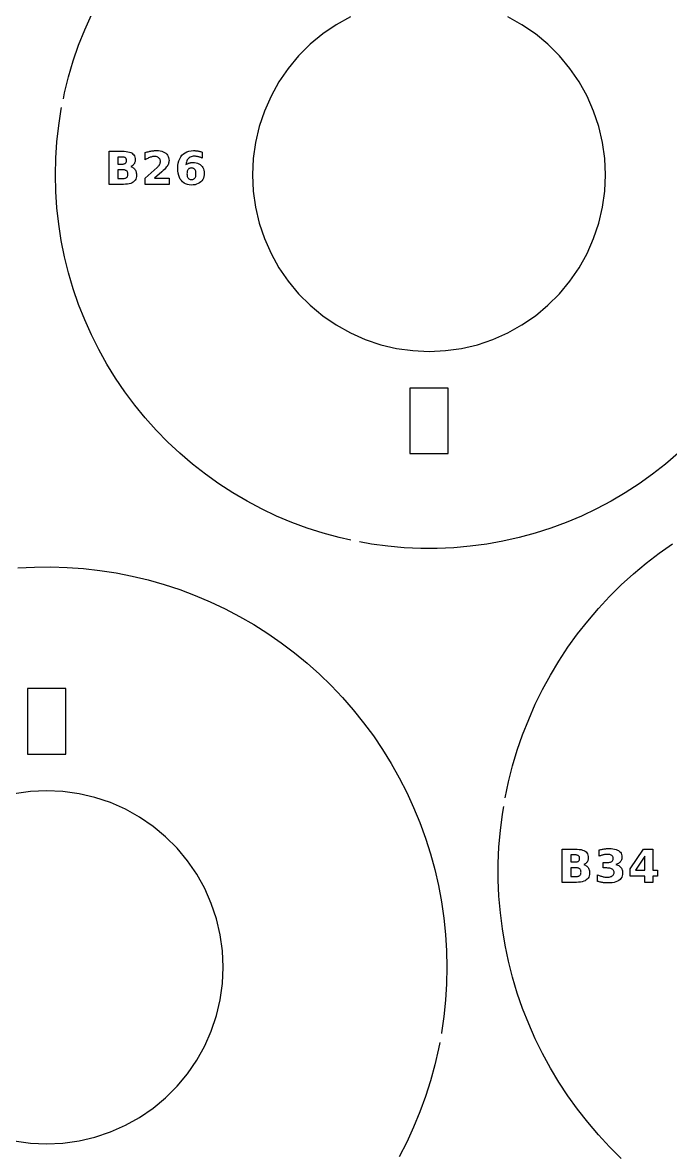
# Model space of a CAD drawing. Header units: millimetres. Extents: x 5 to 293, y 8 to 291.
# Drawn here: x 198.2 to 245.7, y 80.4 to 163.1 of the extents above; entities that cross this region are included whole.
import ezdxf

# ---------------------------------------------------------------- set-up
doc = ezdxf.new("R2010")
doc.units = ezdxf.units.MM
doc.layers.add('CUT', color=1, linetype='CONTINUOUS')
doc.layers.add('ENGRAVE', color=5, linetype='CONTINUOUS')

msp = doc.modelspace()

# ---------------------------------------------------------------- linework, layer by layer
at = {"layer": 'CUT', "color": 1}
for points in [[(201.2232, 157.5704), (201.3105, 158.003), (201.6022, 159.1777), (201.9455, 160.3383), (202.3398, 161.4827), (202.7844, 162.6084), (203.2783, 163.7134)], [(222.2389, 163.5699), (221.1959, 162.989), (220.211, 162.3143), (219.2925, 161.5516), (218.4484, 160.7075), (217.6857, 159.789), (217.011, 158.8041), (216.4301, 157.7611), (215.9479, 156.669), (215.5685, 155.5371), (215.2952, 154.3749), (215.1302, 153.1926), (215.0751, 152), (215.1302, 150.8074), (215.2952, 149.6251), (215.5685, 148.4629), (215.9479, 147.331), (216.4301, 146.2389), (217.011, 145.1959), (217.6857, 144.211), (218.4484, 143.2925), (219.2925, 142.4484), (220.211, 141.6857), (221.1959, 141.011), (222.2389, 140.4301), (223.331, 139.9479), (224.4629, 139.5685), (225.6251, 139.2952), (226.8074, 139.1302), (228, 139.0751), (229.1926, 139.1302), (230.3749, 139.2952), (231.5371, 139.5685), (232.669, 139.9479), (233.7611, 140.4301), (234.8041, 141.011), (235.789, 141.6857), (236.7075, 142.4484), (237.5516, 143.2925), (238.3143, 144.211), (238.989, 145.1959), (239.5699, 146.2389), (240.0521, 147.331), (240.4315, 148.4629), (240.7048, 149.6251), (240.8698, 150.8074), (240.9249, 152), (240.8698, 153.1926), (240.7048, 154.3749), (240.7048, 154.3749), (240.4315, 155.5371), (240.0521, 156.669), (239.5699, 157.7611), (238.989, 158.8041), (238.3143, 159.789), (237.5516, 160.7075), (236.7075, 161.5516), (235.789, 162.3143), (234.8041, 162.989), (233.7611, 163.5699)], [(222.2655, 125.257), (221.408, 125.4498), (220.2401, 125.7674), (219.0873, 126.1363), (217.952, 126.5559), (216.8364, 127.0252), (215.7426, 127.5435), (214.6728, 128.1096), (213.6291, 128.7225), (212.6135, 129.381), (211.628, 130.0837), (210.6746, 130.8293), (209.7551, 131.6164), (208.8714, 132.4434), (208.025, 133.3087), (207.2178, 134.2105), (206.4512, 135.1472), (205.7269, 136.1169), (205.0461, 137.1176), (204.4103, 138.1475), (203.8206, 139.2045), (203.2783, 140.2866), (202.7844, 141.3916), (202.3398, 142.5173), (201.9455, 143.6617), (201.6022, 144.8223), (201.3105, 145.997), (201.0711, 147.1834), (200.8844, 148.3793), (200.7508, 149.5823), (200.6705, 150.7899), (200.6437, 152), (200.6705, 153.2101), (200.7508, 154.4177), (200.8844, 155.6207), (201.0711, 156.8166), (201.0946, 156.9333)], [(246.2449, 131.6164), (245.3254, 130.8293), (244.372, 130.0837), (243.3865, 129.381), (242.3709, 128.7225), (241.3272, 128.1096), (240.2574, 127.5435), (239.1636, 127.0252), (238.048, 126.5559), (236.9127, 126.1363), (235.7599, 125.7674), (234.592, 125.4498), (233.4111, 125.1842), (232.2197, 124.9711), (231.02, 124.8109), (229.8143, 124.704), (228.6052, 124.6504), (227.3948, 124.6504), (226.1857, 124.704), (224.98, 124.8109), (223.7803, 124.9711), (222.9024, 125.1282)], [(233.573, 106.4024), (233.8183, 107.5646), (234.1158, 108.7312), (234.4616, 109.8845), (234.855, 111.0223), (235.2954, 112.1429), (235.782, 113.2441), (236.3141, 114.3241), (236.8906, 115.3811), (237.5105, 116.4131), (238.1729, 117.4185), (238.8765, 118.3955), (239.6201, 119.3423), (240.4025, 120.2574), (241.2223, 121.1392), (242.078, 121.9861), (242.9683, 122.7966), (243.8915, 123.5695), (244.846, 124.3032), (245.8302, 124.9966)], [(197.8954, 123.2337), (199.0974, 123.2955), (200.3009, 123.3078), (201.5039, 123.2708), (202.7043, 123.1844), (203.9002, 123.0487), (205.0895, 122.8641), (206.2702, 122.6308), (207.4404, 122.3493), (208.598, 122.0199), (209.7411, 121.6433), (210.8678, 121.2201), (211.9762, 120.7509), (213.0643, 120.2367), (214.1305, 119.6782), (215.1728, 119.0764), (216.1895, 118.4324), (217.1789, 117.7471), (218.1394, 117.0218), (219.0692, 116.2577), (219.9669, 115.456), (220.831, 114.6182), (221.6599, 113.7456), (222.4523, 112.8397), (223.2068, 111.902), (223.9222, 110.9342), (224.5973, 109.9378), (225.2309, 108.9145), (225.8219, 107.8661), (226.3694, 106.7943), (226.8725, 105.7009), (227.3302, 104.5878), (227.7418, 103.4568), (228.1067, 102.3099), (228.4242, 101.149), (228.6937, 99.976), (228.9148, 98.7929), (229.0872, 97.6018), (229.2106, 96.4046), (229.2847, 95.2033), (229.3094, 94), (229.2847, 92.7967), (229.2106, 91.5954), (229.0872, 90.3982), (228.9148, 89.2071), (228.9024, 89.1403)], [(197.6251, 81.2952), (198.8074, 81.1302), (200, 81.0751), (201.1926, 81.1302), (202.3749, 81.2952), (203.5371, 81.5685), (204.669, 81.9479), (205.7611, 82.4301), (206.8041, 83.011), (207.789, 83.6857), (208.7075, 84.4484), (209.5516, 85.2925), (210.3143, 86.211), (210.989, 87.1959), (211.5699, 88.2389), (212.0521, 89.331), (212.4315, 90.4629), (212.7048, 91.6251), (212.8698, 92.8074), (212.9249, 94), (212.8698, 95.1926), (212.7048, 96.3749), (212.7048, 96.3749), (212.4315, 97.5371), (212.0521, 98.669), (211.5699, 99.7611), (210.989, 100.8041), (210.3143, 101.789), (209.5516, 102.7075), (208.7075, 103.5516), (207.789, 104.3143), (206.8041, 104.989), (205.7611, 105.5699), (204.669, 106.0521), (203.5371, 106.4315), (202.3749, 106.7048), (201.1926, 106.8698), (200, 106.9249), (198.8074, 106.8698), (197.6251, 106.7048)], [(242.078, 80.0139), (241.2223, 80.8608), (240.4025, 81.7426), (239.6201, 82.6577), (238.8765, 83.6045), (238.1729, 84.5815), (237.5105, 85.5869), (236.8906, 86.6189), (236.3141, 87.6759), (235.782, 88.7559), (235.2954, 89.8571), (234.855, 90.9777), (234.4616, 92.1155), (234.1158, 93.2688), (233.8183, 94.4354), (233.5697, 95.6134), (233.3702, 96.8007), (233.2203, 97.9953), (233.1202, 99.1951), (233.0701, 100.398), (233.0701, 101.602), (233.1202, 102.8049), (233.2203, 104.0047), (233.3702, 105.1993), (233.4646, 105.7615)], [(228.7829, 88.5014), (228.6937, 88.024), (228.4242, 86.851), (228.1067, 85.6901), (227.7418, 84.5432), (227.3302, 83.4122), (226.8725, 82.2991), (226.3694, 81.2057), (225.8219, 80.1339)]]:
    msp.add_lwpolyline(points, dxfattribs=at)
for points in [[(226.605, 135.5714), (226.605, 132.3929), (226.605, 131.605), (229.395, 131.605), (229.395, 132.4286), (229.395, 135.6071), (229.395, 136.395), (226.605, 136.395), (226.605, 135.5714)], [(198.605, 111.6429), (198.605, 110.0357), (198.605, 109.605), (201.395, 109.605), (201.395, 110.0714), (201.395, 111.7857), (201.395, 113.9643), (201.395, 114.395), (198.605, 114.395), (198.605, 113.9286), (198.605, 111.6429)]]:
    msp.add_lwpolyline(points, close=True, dxfattribs=at)
at = {"layer": 'ENGRAVE', "color": 5}
for points in [[(206.3827, 152.4786), (206.4272, 152.4343), (206.4666, 152.3844), (206.5004, 152.3298), (206.5281, 152.2712), (206.5496, 152.2086), (206.565, 152.1421), (206.5742, 152.0715), (206.5773, 151.997), (206.5707, 151.8848), (206.5509, 151.7826), (206.5179, 151.6902), (206.4717, 151.6079), (206.4123, 151.5354), (206.3396, 151.473), (206.2536, 151.4202), (206.1537, 151.3771), (206.0402, 151.3436), (205.9128, 151.3196), (205.7718, 151.3052), (205.617, 151.3004), (204.5769, 151.3004), (204.5769, 153.7304), (205.5177, 153.7304), (205.6787, 153.7262), (205.8241, 153.7134), (205.9541, 153.6922), (206.0686, 153.6624), (206.1675, 153.6242), (206.2509, 153.5774), (206.3203, 153.5213), (206.3771, 153.455), (206.4212, 153.3785), (206.4528, 153.2917), (206.4717, 153.1947), (206.478, 153.0875), (206.4757, 153.0299), (206.4688, 152.9751), (206.4572, 152.9234), (206.4411, 152.8745), (206.4203, 152.8286), (206.395, 152.7856), (206.3652, 152.7459), (206.3313, 152.7098), (206.2933, 152.6772), (206.251, 152.6482), (206.2046, 152.6227), (206.1541, 152.6009), (206.2188, 152.5786), (206.2785, 152.5508), (206.3331, 152.5175), (206.3827, 152.4786)], [(205.6805, 152.806), (205.7159, 152.8186), (205.7474, 152.8349), (205.7749, 152.8548), (205.7982, 152.8782), (205.8174, 152.9051), (205.8322, 152.9354), (205.8429, 152.9691), (205.8492, 153.0062), (205.8514, 153.0468), (205.8492, 153.087), (205.8429, 153.1238), (205.8322, 153.1573), (205.8174, 153.1875), (205.7982, 153.2145), (205.7749, 153.2381), (205.7474, 153.2582), (205.7159, 153.2747), (205.6805, 153.2875), (205.641, 153.2967), (205.5976, 153.3022), (205.5503, 153.304), (205.2036, 153.304), (205.2036, 152.7897), (205.5503, 152.7897), (205.5976, 152.7915), (205.641, 152.7969), (205.6805, 152.806)], [(208.9746, 151.3004), (207.2087, 151.3004), (207.2087, 151.761), (208.0957, 152.5439), (208.1336, 152.5796), (208.168, 152.615), (208.199, 152.6501), (208.2266, 152.685), (208.2508, 152.7196), (208.2715, 152.7539), (208.2889, 152.7883), (208.3031, 152.8231), (208.3142, 152.8585), (208.3221, 152.8942), (208.3269, 152.9304), (208.3284, 152.9671), (208.3253, 153.0222), (208.3157, 153.0736), (208.2998, 153.1213), (208.2774, 153.1653), (208.2488, 153.2056), (208.2137, 153.2422), (208.1733, 153.274), (208.1288, 153.3), (208.08, 153.3203), (208.0271, 153.3348), (207.9699, 153.3434), (207.9085, 153.3463), (207.8589, 153.3446), (207.8078, 153.3394), (207.7551, 153.3307), (207.7009, 153.3185), (207.6452, 153.3028), (207.5879, 153.2837), (207.5292, 153.2611), (207.4691, 153.2351), (207.4076, 153.2057), (207.3448, 153.173), (207.2807, 153.1368), (207.2152, 153.0973), (207.2152, 153.6312), (207.2856, 153.6536), (207.3557, 153.6741), (207.4255, 153.6928), (207.4951, 153.7096), (207.5644, 153.7246), (207.6335, 153.7378), (207.7021, 153.749), (207.7704, 153.7581), (207.8381, 153.7652), (207.9054, 153.7703), (207.9723, 153.7734), (208.0387, 153.7744), (208.1787, 153.769), (208.3079, 153.753), (208.4263, 153.7264), (208.5339, 153.689), (208.6307, 153.641), (208.7166, 153.5823), (208.7905, 153.5141), (208.8509, 153.4375), (208.8979, 153.3524), (208.9315, 153.259), (208.9516, 153.1571), (208.9583, 153.0468), (208.9555, 152.9814), (208.9469, 152.9175), (208.9327, 152.855), (208.9128, 152.794), (208.8871, 152.7345), (208.8558, 152.6766), (208.8153, 152.6161), (208.7623, 152.5492), (208.6967, 152.4758), (208.6185, 152.3959), (208.5278, 152.3096), (208.4245, 152.2168), (207.9053, 151.761), (208.9746, 151.761), (208.9746, 151.3004)], [(211.3274, 153.2411), (211.2774, 153.2623), (211.2283, 153.2814), (211.1802, 153.2984), (211.1332, 153.3133), (211.0871, 153.326), (211.0417, 153.3367), (210.9967, 153.3454), (210.952, 153.3522), (210.9077, 153.3571), (210.8638, 153.36), (210.8202, 153.361), (210.7303, 153.3567), (210.6473, 153.3437), (210.5712, 153.3221), (210.5019, 153.2919), (210.4395, 153.253), (210.384, 153.2055), (210.3355, 153.1495), (210.2943, 153.0852), (210.2603, 153.0125), (210.2335, 152.9314), (210.214, 152.8419), (210.2017, 152.7441), (210.238, 152.7696), (210.2753, 152.7928), (210.3136, 152.8139), (210.3529, 152.8327), (210.3932, 152.8493), (210.4344, 152.8637), (210.4768, 152.8759), (210.5205, 152.8859), (210.5655, 152.8936), (210.6117, 152.8992), (210.6591, 152.9025), (210.7079, 152.9036), (210.8281, 152.8976), (210.9403, 152.8794), (211.0446, 152.8491), (211.1408, 152.8067), (211.229, 152.7522), (211.3093, 152.6855), (211.3791, 152.6091), (211.4363, 152.5251), (211.4808, 152.4336), (211.5125, 152.3347), (211.5316, 152.2282), (211.5379, 152.1142), (211.5309, 151.9883), (211.5096, 151.8711), (211.4741, 151.7625), (211.4244, 151.6625), (211.3605, 151.5711), (211.2824, 151.4884), (211.1924, 151.4166), (211.0927, 151.3578), (210.9833, 151.312), (210.8643, 151.2794), (210.7356, 151.2598), (210.5972, 151.2532), (210.4453, 151.2621), (210.3052, 151.2888), (210.1771, 151.3332), (210.0608, 151.3954), (209.9564, 151.4753), (209.864, 151.5731), (209.7846, 151.6871), (209.7197, 151.816), (209.6693, 151.9598), (209.6332, 152.1185), (209.6116, 152.292), (209.6044, 152.4804), (209.6128, 152.674), (209.6381, 152.8533), (209.6802, 153.0182), (209.7393, 153.1687), (209.8152, 153.305), (209.9079, 153.4269), (210.0153, 153.5321), (210.1353, 153.6181), (210.2678, 153.6851), (210.4128, 153.7329), (210.5704, 153.7616), (210.7404, 153.7711), (210.796, 153.7704), (210.8511, 153.7682), (210.9056, 153.7646), (210.9596, 153.7596), (211.013, 153.753), (211.0659, 153.7451), (211.1185, 153.7357), (211.1708, 153.7248), (211.223, 153.7125), (211.275, 153.6988), (211.3268, 153.6836), (211.3784, 153.667), (211.3784, 153.2177), (211.3274, 153.2411)], [(205.7816, 151.7623), (205.8211, 151.7822), (205.8554, 151.8066), (205.8845, 151.8355), (205.9083, 151.8688), (205.9268, 151.9067), (205.9401, 151.9491), (205.948, 151.996), (205.9506, 152.0475), (205.948, 152.0979), (205.9402, 152.144), (205.927, 152.1856), (205.9087, 152.2229), (205.8851, 152.2558), (205.8562, 152.2843), (205.8221, 152.3084), (205.7826, 152.3282), (205.7378, 152.3435), (205.6877, 152.3545), (205.6322, 152.3611), (205.5714, 152.3633), (205.2036, 152.3633), (205.2036, 151.7269), (205.5714, 151.7269), (205.6317, 151.7291), (205.6869, 151.7357), (205.7368, 151.7468), (205.7816, 151.7623)], [(210.5032, 152.4881), (210.4599, 152.4733), (210.4211, 152.4526), (210.3868, 152.4259), (210.3571, 152.3934), (210.332, 152.3549), (210.3115, 152.3104), (210.2955, 152.2601), (210.2841, 152.2038), (210.2772, 152.1416), (210.2749, 152.0735), (210.2772, 152.0054), (210.2841, 151.9432), (210.2955, 151.887), (210.3115, 151.8366), (210.332, 151.7922), (210.3571, 151.7537), (210.3868, 151.7211), (210.4211, 151.6945), (210.4599, 151.6738), (210.5032, 151.659), (210.5512, 151.6501), (210.6037, 151.6471), (210.6567, 151.6501), (210.7051, 151.659), (210.7488, 151.6738), (210.7878, 151.6945), (210.8222, 151.7211), (210.8519, 151.7537), (210.877, 151.7922), (210.8976, 151.8366), (210.9136, 151.887), (210.925, 151.9432), (210.9318, 152.0054), (210.9341, 152.0735), (210.9318, 152.1416), (210.925, 152.2038), (210.9136, 152.2601), (210.8976, 152.3104), (210.877, 152.3549), (210.8519, 152.3934), (210.8222, 152.4259), (210.7878, 152.4526), (210.7488, 152.4733), (210.7051, 152.4881), (210.6567, 152.497), (210.6037, 152.5), (210.5512, 152.497), (210.5032, 152.4881)], [(239.5588, 101.3938), (239.6033, 101.3494), (239.6428, 101.2996), (239.6766, 101.245), (239.7042, 101.1864), (239.7258, 101.1238), (239.7411, 101.0572), (239.7504, 100.9867), (239.7534, 100.9122), (239.7468, 100.8), (239.727, 100.6977), (239.694, 100.6054), (239.6478, 100.523), (239.5884, 100.4506), (239.5158, 100.3881), (239.4297, 100.3354), (239.3299, 100.2923), (239.2163, 100.2587), (239.089, 100.2348), (238.948, 100.2204), (238.7931, 100.2156), (237.7531, 100.2156), (237.7531, 102.6456), (238.6939, 102.6456), (238.8548, 102.6414), (239.0003, 102.6286), (239.1303, 102.6074), (239.2447, 102.5776), (239.3437, 102.5394), (239.4271, 102.4926), (239.4965, 102.4365), (239.5532, 102.3702), (239.5974, 102.2936), (239.6289, 102.2069), (239.6478, 102.1099), (239.6542, 102.0027), (239.6518, 101.945), (239.6449, 101.8903), (239.6334, 101.8385), (239.6173, 101.7897), (239.5965, 101.7438), (239.5711, 101.7008), (239.5414, 101.6611), (239.5075, 101.6249), (239.4694, 101.5923), (239.4272, 101.5633), (239.3808, 101.5379), (239.3303, 101.5161), (239.395, 101.4938), (239.4547, 101.466), (239.5093, 101.4326), (239.5588, 101.3938)], [(241.7525, 101.5021), (241.8246, 101.4731), (241.8901, 101.4389), (241.9491, 101.3996), (242.0015, 101.355), (242.0474, 101.3053), (242.0865, 101.2505), (242.1184, 101.1911), (242.1432, 101.1269), (242.161, 101.0579), (242.1716, 100.9842), (242.1752, 100.9057), (242.1675, 100.7901), (242.1444, 100.6841), (242.106, 100.5877), (242.0522, 100.501), (241.983, 100.4239), (241.8985, 100.3564), (241.7992, 100.2989), (241.6858, 100.2519), (241.5583, 100.2154), (241.4167, 100.1893), (241.261, 100.1736), (241.0912, 100.1684), (241.0288, 100.1692), (240.9663, 100.1717), (240.9038, 100.1759), (240.8413, 100.1818), (240.7787, 100.1893), (240.716, 100.1985), (240.6535, 100.2094), (240.5912, 100.2219), (240.5291, 100.2361), (240.4672, 100.252), (240.4055, 100.2696), (240.3441, 100.2888), (240.3441, 100.7722), (240.4027, 100.7441), (240.461, 100.7184), (240.5193, 100.6951), (240.5774, 100.6742), (240.6354, 100.6557), (240.6932, 100.6396), (240.7509, 100.6259), (240.8082, 100.6147), (240.8652, 100.606), (240.9218, 100.5998), (240.9782, 100.5961), (241.0342, 100.5948), (241.114, 100.5972), (241.1873, 100.6044), (241.2542, 100.6164), (241.3145, 100.6332), (241.3685, 100.6547), (241.4159, 100.6811), (241.4564, 100.7119), (241.4896, 100.7469), (241.5154, 100.7861), (241.5338, 100.8294), (241.5449, 100.8769), (241.5486, 100.9285), (241.5448, 100.9816), (241.5335, 101.0302), (241.5146, 101.0744), (241.4882, 101.114), (241.4542, 101.1492), (241.4126, 101.18), (241.3638, 101.2061), (241.3077, 101.2274), (241.2444, 101.244), (241.1739, 101.2559), (241.0963, 101.263), (241.0114, 101.2654), (240.7608, 101.2654), (240.7608, 101.669), (241.0245, 101.669), (241.0998, 101.6711), (241.1684, 101.6773), (241.2304, 101.6876), (241.2856, 101.702), (241.3342, 101.7205), (241.376, 101.7431), (241.4113, 101.7699), (241.4402, 101.8011), (241.4627, 101.8365), (241.4787, 101.8762), (241.4884, 101.9202), (241.4916, 101.9685), (241.4885, 102.0134), (241.4791, 102.0548), (241.4635, 102.0926), (241.4417, 102.1269), (241.4136, 102.1577), (241.3793, 102.185), (241.3393, 102.2084), (241.2941, 102.2275), (241.2438, 102.2424), (241.1883, 102.253), (241.1277, 102.2594), (241.0619, 102.2615), (241.0114, 102.2605), (240.9606, 102.2577), (240.9097, 102.253), (240.8586, 102.2463), (240.8074, 102.2378), (240.7559, 102.2273), (240.7044, 102.215), (240.653, 102.2009), (240.6017, 102.185), (240.5505, 102.1673), (240.4993, 102.1477), (240.4483, 102.1264), (240.4483, 102.5854), (240.5101, 102.602), (240.5716, 102.6172), (240.633, 102.631), (240.6942, 102.6433), (240.7553, 102.6541), (240.8161, 102.6635), (240.8767, 102.6715), (240.9369, 102.678), (240.9968, 102.683), (241.0563, 102.6867), (241.1154, 102.6888), (241.1742, 102.6896), (241.3255, 102.6852), (241.4635, 102.6723), (241.5882, 102.6507), (241.6997, 102.6205), (241.798, 102.5816), (241.883, 102.5341), (241.9549, 102.4779), (242.0137, 102.413), (242.0594, 102.3394), (242.0921, 102.2571), (242.1117, 102.166), (242.1182, 102.0662), (242.1151, 101.9973), (242.1057, 101.9326), (242.0901, 101.8723), (242.0683, 101.8163), (242.0402, 101.7645), (242.0059, 101.7171), (241.9655, 101.674), (241.9191, 101.6354), (241.8667, 101.6013), (241.8084, 101.5717), (241.7441, 101.5465), (241.6739, 101.5258), (241.7525, 101.5021)], [(244.7402, 101.1124), (244.7402, 100.6583), (244.3935, 100.6583), (244.3935, 100.2156), (243.801, 100.2156), (243.801, 100.6583), (242.7236, 100.6583), (242.7236, 101.1954), (243.6969, 102.6456), (244.3935, 102.6456), (244.3935, 101.1124), (244.7402, 101.1124)], [(238.8566, 101.7211), (238.8921, 101.7338), (238.9235, 101.7501), (238.951, 101.77), (238.9744, 101.7934), (238.9935, 101.8202), (239.0084, 101.8505), (239.019, 101.8843), (239.0254, 101.9214), (239.0275, 101.962), (239.0254, 102.0021), (239.019, 102.039), (239.0084, 102.0725), (238.9935, 102.1027), (238.9744, 102.1296), (238.951, 102.1533), (238.9235, 102.1734), (238.8921, 102.1899), (238.8566, 102.2027), (238.8172, 102.2119), (238.7738, 102.2173), (238.7264, 102.2192), (238.3797, 102.2192), (238.3797, 101.7049), (238.7264, 101.7049), (238.7738, 101.7067), (238.8172, 101.7121), (238.8566, 101.7211)], [(243.801, 102.1297), (243.1142, 101.1124), (243.801, 101.1124), (243.801, 102.1297)], [(238.9577, 100.6775), (238.9973, 100.6974), (239.0316, 100.7218), (239.0607, 100.7506), (239.0845, 100.784), (239.103, 100.8219), (239.1162, 100.8643), (239.1242, 100.9112), (239.1268, 100.9627), (239.1242, 101.0131), (239.1163, 101.0591), (239.1032, 101.1008), (239.0849, 101.1381), (239.0613, 101.171), (239.0324, 101.1995), (238.9983, 101.2236), (238.9588, 101.2433), (238.914, 101.2587), (238.8639, 101.2697), (238.8084, 101.2762), (238.7476, 101.2784), (238.3797, 101.2784), (238.3797, 100.642), (238.7476, 100.642), (238.8079, 100.6442), (238.863, 100.6509), (238.913, 100.662), (238.9577, 100.6775)]]:
    msp.add_lwpolyline(points, close=True, dxfattribs=at)

doc.saveas('drawing.dxf')
